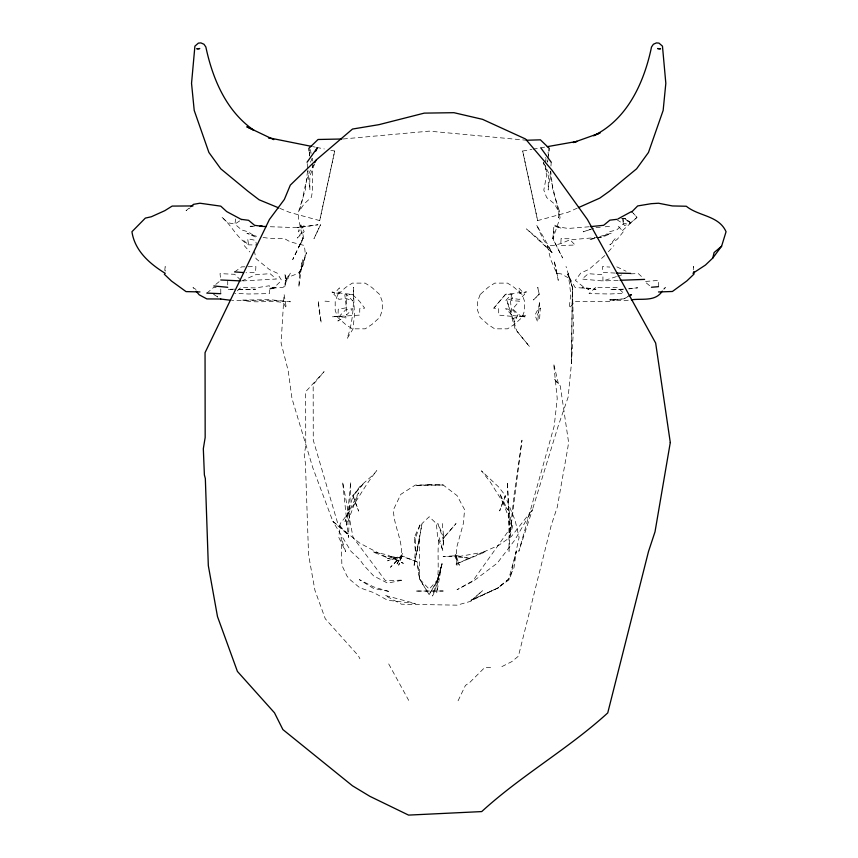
<?xml version="1.0" encoding="UTF-8"?>
<svg xmlns="http://www.w3.org/2000/svg" width="858" height="858" viewBox="0 0 858 858"><rect width="100%" height="100%" fill="white"/><g stroke="black" fill="none" stroke-linecap="round" stroke-linejoin="round"><path stroke-width="0.64" stroke-dasharray="4.29 3.22" d="M415.336 551.233L415.347 538.406L420.592 523.552L414.296 537.451L415.336 551.233L414.135 565.24L422.029 523.552L429.225 516.731L436.347 523.552L437.655 537.451L443.125 551.34L439.092 537.451C435.993 557.067 441.956 577.702 432.529 596.053L442.02 563.749L436.754 593.028L437.923 579.139L442.02 563.749L438.181 579.139L429.129 594.626L419.594 579.139L417.138 561.872L401.437 555.619L387.537 560.832L401.437 556.799L387.537 558.504L401.437 558.043L387.537 556.048L403.378 563.363L387.537 554.869L372.511 551.737L387.537 557.818L359.749 543.146L332.861 521.364L312.88 467.975L291.977 398.487L288.181 370.699L281.07 342.889L284.073 294.251L286.336 308.151L283.312 302.638C269.927 299.753 255.877 303.893 242.771 300.096L269.412 299.646L290.401 301.769L269.412 300.279L232.153 300.461M312.687 163.578L312.569 190.036L311.454 197.211L304.129 203.893L299.442 210.875C304.687 195.506 303.946 178.496 313.824 164.715M658.504 286.669L658.601 280.394L644.615 281.51L651.447 287.248M539.596 318.693L540.315 308.011L537.301 315.24M550.568 171.107L548.165 190.036L548.401 176.158L543.232 162.655M550.943 166.044L551.233 162.259M309.609 155.942L309.899 152.156M693.253 269.82L693.564 266.388L693.768 270.259M443.125 545.377L443.994 537.451L437.794 523.552L443.093 538.567L443.125 544.487L443.994 537.451L456.038 523.552L443.093 538.567L443.994 537.451M164.757 270.409L165.197 266.559L165.24 271.107M547.897 159.727L547.597 162.259L545.356 157.486M548.048 158.473L548.798 152.156M235.682 218.983L234.899 224.099L241.624 229.944L248.402 231.896L255.523 237.001L246.932 233.333L258.043 236.733M279.869 208.355L289.65 212.398L319.712 220.603L334.706 151.04L330.813 150.257M334.706 151.04L319.712 220.603M545.377 162.259L546.02 158.473M417.181 551.351L422.029 523.552M307.529 171.107L305.298 190.036L298.788 210.875L298.337 217.825L302.842 238.674L292.739 259.513L302.842 238.674L298.52 247.34L303.743 238.674L302.37 231.724L297.211 238.052L304.193 231.681L300.847 224.775L298.23 231.864L304.161 225.89L297.211 227.724L317.943 224.775L297.211 227.649L267.675 226.641M414.135 565.24L419.637 537.451L419.648 579.139L429.129 594.626L438.181 579.139L442.02 563.749M314.65 163.835L309.802 176.158L309.888 190.036L307.861 170.066M458.065 700.793L465.454 685.392L469.723 682.496L484.813 667.449L491.151 667.32M310.424 162.259L312.569 157.786M493.833 308.151L505.609 294.24L526.49 291.902L519.551 293.522L518.693 287.859L524.678 294.251L519.551 299.388L512.601 298.509L505.652 300.611L511.647 294.251L510.478 301.201L512.022 315.101L505.652 308.719L512.601 309.952L517.739 315.101L514.628 322.05L512.601 315.562L526.49 316.977L519.551 316.334L526.49 315.658L519.551 316.538L512.601 318.543L512.601 316.441L498.702 315.101L498.702 308.515L493.833 308.151L505.609 294.24L512.794 294.391L511.55 300.675L519.358 301.147L512.601 308.955L520.463 315.851L519.551 316.538M615.143 238.674L609.866 244.809L617.352 239.21L623.337 231.724L616.827 224.785M663.878 289.328L665.454 287.527L662.483 289.425M438.181 579.139L429.225 589.156L419.648 579.139L417.138 561.872L401.437 556.113L390.454 567.267L401.437 555.963L396.31 565.24L402.67 553.249L398.691 565.24C407.282 546.203 393.404 528.571 393.479 509.663L400.815 494.337L415.336 485.049L443.125 484.974L457.089 495.624L464.596 509.663L463.352 523.552L456.327 548.755L456.992 565.272L455.716 554.204L459.32 565.24L453.71 554.129L457.024 556.284L443.125 556.51L457.024 555.652L470.913 558.59L457.024 556.885L485.843 551.705L455.92 564.146L498.712 545.323L511.4 536.465L532.443 509.663L558.118 426.287L568.135 397.147L571.407 363.738L573.498 329L572.383 287.312L568.189 273.412L570.785 294.251L569.186 308.151L575.128 301.598L609.866 301.662L615.465 299.828L609.866 299.903L623.766 300.772L630.083 299.978M608.365 251.769L613.92 245.613M604.826 255.566L589.028 269.358L580.834 272.983L575.353 280.362L583.032 286.583L589.028 289.693L581.981 287.333L595.978 289.264L575.075 287.409L567.578 274.313L569.894 278.753L561.239 273.884L556.713 273.412L550.707 259.513L547.318 245.731L554.289 245.334L561.239 243.468L569.862 239.822L595.345 237.623M622.447 230.609L637.086 217.288L631.617 211.497M237.291 290.862L240.776 287.559L255.523 287.923L269.412 285.757L269.412 293.597L248.573 293.994L234.674 293.339M188.846 208.322L186.036 210.703L190.004 207.979M206.885 293.104L213.803 287.312L216.119 287.494M616.816 219.648L623.38 223.852L624.592 225.6L630.716 222.715L637.086 217.288L633.504 213.728M215.798 284.373L219.745 281.177M234.674 271.911L241.624 266.87L255.898 266.591L255.523 272.383L246.042 272.747M239.704 220.892L234.899 224.099L227.724 222.694L221.418 216.859C231.778 224.968 236.701 238.374 248.573 244.83L256.596 245.023L255.523 240.39L247.662 238.706L248.573 244.83L241.581 238.685M628.142 296.514L623.766 298.981L609.866 299.903L623.766 298.841L628.142 296.45M501.876 666.623L511.786 661.636L518.404 656.188L551.233 525.343L557.292 507.046L567.674 448.67L568.607 442.481L560.295 385.971L553.828 378.324L558.633 384.599L553.667 363.738L557.228 398.487L554.236 425.922L518.811 551.351L532.443 509.663L514.682 540.218L497.243 563.18L473.519 581.038L457.024 589.703L472.919 580.769L513.073 524.42L509.631 537.451L509.03 551.351L508.891 509.663L507.357 481.864L509.631 537.451L521.975 440.175L513.953 495.763L509.631 537.451L508.891 509.663L511.776 525.686L499.699 493.371L507.528 509.663L490.175 481.864L481.456 470.827L498.712 487.022L505.48 495.763L499.667 510.907L505.008 495.763L515.068 520.205L519.101 537.451L510.006 579.139L498.712 587.065L508.697 579.139L513.985 567.696L516.323 551.351L508.697 579.139L498.712 587.633L470.913 600.793L482.432 590.776L470.913 601.254L457.024 605.158L401.437 604.193L384.91 595.366L415.336 603.517L387.537 600.235L374.002 592.749L359.749 587.741L349.41 579.139L346.954 576.008L341.881 565.24L341.152 537.451L345.624 551.608L338.813 537.451L340.208 523.552C354.129 507.024 363.224 487.247 376.812 470.581L373.648 474.442L359.749 486.668L353.164 495.763L345.045 521.578L348.209 512.719L358.526 492.814L346.568 525.225L350.761 481.864L348.477 537.451L342.61 481.864L353.067 537.451L385.499 580.769L403.088 580.062L387.537 583.097L373.648 575.943L363.76 565.24L359.749 559.491L351.019 551.351L332.861 521.364L348.176 534.834L337.784 523.552L313.267 440.175L313.17 384.599L324.088 371.664L305.663 391.731L305.738 445.785L304.215 454.912L305.427 463.395L308.569 554.933L314.94 590.325L325.289 618.8L358.387 655.748L359.899 658.783M241.624 280.984L255.523 274.764L270.055 273.648L276.362 279.032L242.964 280.909M577.209 208.172L567.717 212.398L537.655 220.603L522.661 151.04L531.735 149.431M593.65 228.207L583.172 231.832L593.65 228.4M616.409 276.619L602.927 280.952L582.078 279.075L588.266 273.681L602.927 274.785L602.927 280.952L618.8 280.33M617.631 276.233L622.543 274.657M595.237 237.848L589.028 239.629L602.927 236.958L611.368 233.215L596.471 237.494M621.503 218.64L624.881 218.404L630.716 222.715L623.38 223.852L616.816 229.89L609.802 231.628L602.927 236.958L596.61 237.516M533.033 149.195L545.988 146.9M628.817 288.899L637.666 287.816L628.817 288.674M605.244 226.812L609.866 226.287L607.55 226.265M595.978 227.627L601.769 227.156M589.028 226.78L568.178 228.464L554.289 226.276L561.239 228.164L554 224.86L552.884 238.674L562.612 257.968L553.603 240.24L553.946 231.21L552.884 238.674L560.038 217.825L559.03 210.875L558.461 217.825L559.266 210.875L552.788 190.036L550.75 171.107M338.899 316.323L331.949 316.838L359.738 315.101L359.738 308.515L364.661 308.151L359.545 301.33L352.531 294.53L331.949 292.074L338.899 293.597L339.371 287.859L333.816 294.251L338.899 299.335L345.849 298.434L352.788 300.933L346.353 294.251L346.439 315.101L352.788 308.708L345.849 309.684L340.433 315.101L337.902 321.053L345.849 316.366L345.849 318.189L337.977 315.701L338.256 309.159L346.364 307.797L344.798 294.712L352.531 294.53M623.766 289.157L609.866 289.586L623.766 289.521M630.716 273.831L638.331 273.605L642.814 277.735M343.211 138.975L429.225 131.135L526.501 140.251M234.674 289.167L227.724 289.264L233.515 289.478M254.365 226.233L248.573 226.265L252.359 226.276M238.588 289.532L255.523 289.532L238.588 289.232M615.079 273.069L602.927 272.426L602.434 266.613L609.866 267.074M325 301.169L331.949 301.576M263.095 237.452L269.412 238.363L284.041 238.374L290.261 241.881L304.161 245.442C306.36 255.062 305.008 266.302 297.801 273.541L290.261 276.469L284.759 281.038L290.39 273.069L283.312 287.323L269.412 288.374L276.373 287.312L269.412 289.521L275.279 286.497L281.585 280.362L277.08 273.091L269.412 269.562L256.059 258.698L254.429 251.587M312.634 146.6L315.229 147.126M316.527 147.383L324.313 148.949M616.816 266.859L626.083 271.225M195.967 289.446L192.986 287.58L195.313 290.283M214.575 294.938L217.675 296.975L213.535 294.262M630.716 222.715L623.841 218.125L623.38 223.852L622.361 217.482M414.296 537.451L415.347 538.406M240.755 280.158L234.674 274.303L220.013 273.616L220.624 278.7M624.881 218.404L629.933 223.359M244.251 245.613L249.86 251.962M388.717 663.942L408.676 700.364M543.425 162.473L550.182 176.158L558.376 210.875L554.375 203.796L546.6 197.469L543.811 190.036L546.449 176.158L545.57 164.79M568.157 273.509L572.383 287.312L571.407 363.738L572.383 287.312L566.023 266.463M522.661 151.04L537.655 220.603M310.424 149.624L311.111 153.41M312.012 158.473L312.473 160.993M309.277 152.156L309.706 155.942M442.278 523.552L443.704 537.097M307.196 163.556L307.732 168.769M548.08 152.156L548.412 155.942M227.724 281.285L227.735 284.888M220.774 289.007L220.774 293.693M353.335 287.323C353.946 304.783 353.067 321.997 347.04 338.717L352.96 329.011L354.451 315.111L353.335 287.323M561.1 238.696L560.703 245.527L575.128 245.023L569.015 238.749L561.1 238.696M299.678 273.412L298.766 287.312L302.606 259.513L299.678 273.412L306.521 252.563L299.678 273.412M538.996 308.151L537.687 322.05L534.952 315.101L538.577 308.151L539.757 301.201L538.996 308.151M285.575 280.362L284.545 287.312L286.561 280.362L284.888 273.412L285.575 280.362M337.762 294.541L335.199 301.608L335.199 310.339L337.762 317.406L345.602 324.463L352.316 328.829L365.186 328.829L371.9 324.463L379.74 317.406L382.303 310.339L382.303 301.608L379.74 294.541L371.9 287.484L365.186 283.119L352.316 283.119L345.602 287.484L337.762 294.541M480.137 294.541L477.563 301.608L477.563 310.339L480.137 317.406L487.977 324.463L494.691 328.829L507.55 328.829L514.274 324.463L522.114 317.406L524.678 310.339L524.678 301.608L522.114 294.541L514.274 287.484L507.55 283.119L494.691 283.119L487.977 287.484L480.137 294.541M320.517 224.775L313.974 238.674L320.517 224.775M362.923 484.223L353.164 495.763L358.623 511.111L352.595 495.763L362.923 484.223M539.006 294.251L533.44 299.978L539.242 294.251L537.773 287.312L539.006 294.251M595.591 287.473L589.028 293.608L609.866 293.983L623.766 293.318L617.556 287.537L595.591 287.473M498.712 587.633L470.913 600.257L498.712 587.633M429.225 484.695L415.336 485.467L443.125 484.974L429.225 484.695M443.125 591.012L415.336 591.065L443.125 591.012M388.492 591.323L373.648 588.481L359.32 579.622L373.648 586.926L388.492 591.323M538.03 238.674L526.49 228.904L552.155 252.563L536.507 224.775L542.846 238.674L552.155 252.563L538.03 238.674M529.365 346.375L515.165 329.011L506.885 300.257L516.87 331.059L529.365 346.375M556.971 273.412L554.118 260.532L558.258 280.362L556.971 273.412M321.139 322.05L319.616 315.101L318.179 300.708L321.139 322.05"/><path stroke-width="1.29" d="M548.948 150.89L549.249 148.359L540.401 139.833L526.501 140.251M692.932 273.252L705.426 265.068L712.794 258.043L714.092 252.563L721.599 246.225L726.061 231.724C718.843 215.412 698.798 216.42 686.303 206.252L672.404 205.941L658.504 203.228L651.19 203.689L637.666 205.941L631.724 211.958M315.776 151.083L317.374 147.726L307.057 162.259M314.961 162.43L316.109 160.146M712.794 258.043L721.599 246.225M662.301 291.13C655.34 301.962 641.988 298.252 631.349 299.817M190.723 206.735L193.533 204.343L199.935 203.217L220.774 206.156L226.684 211.572L241.624 219.605M617.889 218.962L631.617 211.497M578.399 207.636L599.753 198.134L609.545 191.152L636.615 168.801L648.466 152.467L663.148 110.435L665.829 83.333L662.462 46.15L658.998 43.125L656.456 42.9L653.378 44.262L651.512 46.986C644.251 82.143 627.498 119.294 593.586 135.746L600.021 133.011L573.326 142.546L577.102 141.377L547.286 146.664M616.816 219.337L609.866 220.163L603.667 225.3L590.358 226.651M651.447 287.248L658.504 286.669M620.13 280.287L644.615 279.386M658.504 291.956L672.404 291.484L686.861 280.92L693.972 274.12L693.843 271.546M341.881 138.996L318.061 139.489L308.848 148.359L309.137 150.89M220.774 279.976L240.358 280.888M192.986 205.941L172.147 206.081L164.854 210.65L151.298 216.774L145.345 218.093L131.939 231.724C134.781 250.89 149.764 263.824 165.272 273.37M259.942 226.308L266.377 226.555M220.774 299.002L206.885 298.927L199.195 294.798L196.096 291.184M260.156 226.287L262.462 226.319L254.633 225.343L248.573 220.292L241.624 219.401M616.387 273.091L630.716 273.412M199.935 291.935L186.036 291.602L171.461 281.038L164.328 274.249M206.885 293.104L220.774 293.693M234.674 271.911L243.522 272.565M213.835 285.971L227.745 287.301M220.774 299.045L230.888 300.3M311.336 146.343L268.49 137.73L270.602 138.492M278.646 207.851L259.084 199.775L247.823 191.152L220.753 168.801L208.902 152.467L194.219 110.435L191.538 83.333L194.905 46.15L198.37 43.125L200.911 42.9L203.989 44.262L205.856 46.986C212.591 78.786 226.19 111.175 253.861 130.234L246.814 126.78L273.766 139.639M540.862 147.93L551.233 162.259M670.291 442.524L655.019 531.799L648.509 551.469L607.743 712.912C568.189 748.991 521.181 775.418 481.713 811.582L408.558 815.1L369.884 796.331L352.477 785.81L282.883 729.568L274.485 712.805L237.409 671.417L217.492 616.591L208.322 565.615L205.33 478.474L204.386 474.978L203.325 448.734L205.169 437.483L205.051 352.638L269.412 219.498L284.363 199.431L290.315 185.113L317.117 159.202L352.499 129.054L378.968 124.657L424.238 113.127L453.936 112.688L482.539 119.337L525.482 138.964L552.08 170.302L587.419 219.498L655.662 343.061L670.291 442.524M631.413 294.659L629.236 295.892L631.413 294.659M198.305 48.659L196.761 48.799L199.775 48.563L198.305 48.659M659.062 48.659L657.593 48.563L660.606 48.799L659.062 48.659"/></g></svg>
